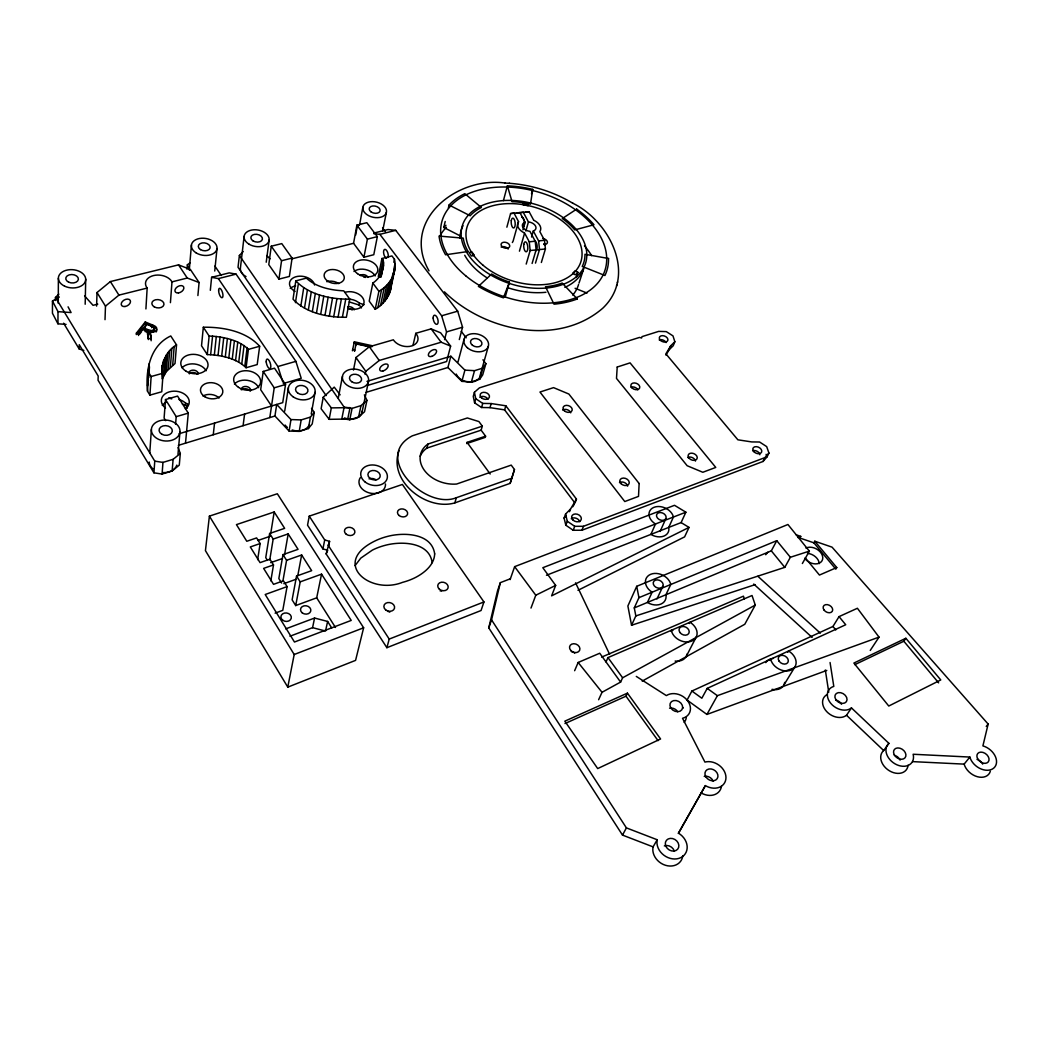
<?xml version="1.0" encoding="UTF-8"?>
<svg xmlns="http://www.w3.org/2000/svg" width="1049" height="1049" viewBox="0 0 1049 1049"><rect width="100%" height="100%" fill="white"/><g stroke="black" fill="none" stroke-linecap="round" stroke-linejoin="round"><path stroke-width="1.5" d="M59.295 296.998L52.463 301.037L52.45 313.245L57.944 323.813L66.074 324.377M55.466 300.486L55.466 297.431L58.823 294.153M57.944 323.813L57.997 311.645L52.463 301.037M58.272 303.384L58.377 278.26M163.605 360.279L161.887 368.304L161.887 371.241L163.12 373.182L161.756 391.762L149.915 395.132L147.516 391.251C145.405 370.52 149.941 345.659 170.764 335.955L176.534 344.911L175.026 363.518L166.371 371.543L162.241 378.899C160.602 365.708 164.575 351.769 176.534 344.911M147.516 391.251L148.748 367.281M83.815 350.418L79.186 348.976L79.252 344.701L98.186 376.014L98.055 380.262L153.928 472.824L162.071 474.056L172.141 470.975L179.274 465.127L180.31 453.483L178.068 447.451M85.179 304.236L85.716 279.244M96.613 306.098L97.006 292.54L110.368 281.578L178.514 264.873L190.354 269.449L199.087 282.522L197.894 295.543M105.018 319.67L105.477 306.151L97.006 292.54M145.26 321.964L136.396 333.136L136.318 334.565L145.168 323.394L145.26 321.964L152.669 325.059A13.48 9.323 5.7 0 1 155.619 326.554L155.711 326.672A4.93 3.396 5.9 0 1 153.442 331.943M138.547 335.496L138.625 334.054L142.572 329.084L145.352 330.238A7.513 5.206 5.6 0 1 146.349 330.71L146.257 332.153M142.48 330.514L142.572 329.084M154.111 327.97C155.895 334.447 145.759 331.563 143.49 329.229L146.493 324.115L151.79 326.318A5.048 3.488 5.9 0 1 154.229 327.917M145.916 308.944L147.162 288.069A13.742 9.257 6.6 0 1 153.469 275.585A13.742 9.257 6.6 0 1 171.984 281.866L187.26 278.037L199.087 282.522M145.064 331.576L145.142 330.16M146.493 324.115L146.231 325.767M148.211 338.499L147.778 333.228M148.263 331.222L148.355 329.792L143.582 327.799M148.342 339.588L148.04 334.88M150.977 339.325L150.715 335.037A13.322 9.218 5.4 0 0 150.046 332.769M147.555 385.927L149.128 363.885M151.699 327.747L151.79 326.318M148.774 377.614L149.469 366.73M151.148 340.755L150.715 335.037M156.091 331.982A4.917 3.396 5.9 0 0 155.632 328.101L155.488 327.996A13.467 9.323 5.7 0 0 152.551 326.514L152.669 325.059M149.915 395.132L151.135 376.525L148.709 372.631M149.745 453.352L151.371 429.566M153.928 472.824L154.767 461.14L55.466 297.431M161.73 371.779L162.175 365.59M162.071 372.198L162.752 362.902M163.356 376.342L164.732 357.735M164.732 373.903L166.122 355.283M170.423 302.663L171.984 281.866M166.371 371.543L167.788 352.923M185.503 443.176L188.282 413.122L177.556 396.089L165.519 399.551L164.103 418.04L165.729 420.662M168.246 369.3L169.676 350.681M162.071 474.056L162.975 462.399L173.124 459.318L180.31 453.483M170.371 367.176L171.826 348.556M172.692 365.196L174.173 346.59M187.01 269.226L187.378 264.741L189.921 262.932M175.563 424.334L176.206 416.663L165.519 399.551M172.141 470.975L173.124 459.318M189.305 269.855L191.416 245.046M177.989 454.204L179.943 432.122A14.345 10.464 5.2 0 0 159.723 420.741A14.345 10.464 5.2 0 0 157.376 438.718A14.345 10.464 5.2 0 0 179.943 432.122M187.417 407.668A13.912 10.057 5.7 0 0 185.45 405.084L185.621 403.209A13.939 10.057 5.8 0 0 178.907 399.485M187.181 407.969L187.561 403.813L185.621 403.209M381.941 258.513L383.213 260.204C384.983 269.095 380.21 278.182 372.841 283.073L369.222 301.129L375.214 309.298L378.899 291.268C390.123 285.197 397.571 272.045 394.45 259.26L391.933 255.93L381.941 258.513L378.296 276.569L381.115 275.821M203.322 327.236L201.526 345.79L207.256 354.588C220.854 355.047 236.156 358.037 246.082 367.74L257.202 364.567L259.667 346.249C245.938 331.209 223.149 326.908 203.322 327.236L209.144 336.073L207.256 354.588M210.325 290.324L211.61 277.316L229.207 272.884L236.077 274.13L295.897 361.354L301.22 378.283L283.282 383.541M214.743 271.035L217.012 248.561M210.652 354.667L212.567 336.165C225.168 337.293 239.277 340.282 248.416 349.383L246.082 367.74M214.35 354.955L216.304 336.467M218.048 355.441L220.054 336.965M221.68 356.109L223.739 337.647M213.249 434.758L214.547 423.101M225.286 356.975L227.384 338.525M209.394 516.121L205.434 550.646L287.78 687.134L355.585 660.372L363.636 627.787L277.329 493.764L209.394 516.121L294.192 654.51L287.78 687.134M243.198 251.563L239.382 255.458L238.031 267.285L326.121 395.591M228.8 358.024L230.924 339.574M244.102 236.431L240.378 268.4A12.418 8.313 9.3 0 0 246.017 276.569M232.235 359.243L234.412 340.82M235.54 360.633L237.756 342.223M238.726 362.193L240.982 343.797M241.768 363.898L244.063 345.514M244.837 365.865L247.158 347.507M243.08 425.697L244.601 414.093M266.223 262.211L269.16 239.946M271.258 246.2L268.793 264.65L278.942 279.126L289.38 276.438L292.094 258.08L281.775 243.617L271.258 246.2L281.552 260.729L278.942 279.126M179.13 433.722L282.719 402.646L285.538 384.498L274.51 368.186L263.22 371.438L260.677 389.69L271.521 406.015M269.816 417.581L274.222 387.828L263.22 371.438M314.267 412.401L312.235 423.875L308.393 428.556L299.227 431.388L289.091 431.06L274.943 416.02L276.7 404.455L290.966 419.561L301.181 419.915L310.399 417.096L314.267 412.401L311.501 408.336M295.805 280.87L293.025 299.201C306.203 313.192 327.576 317.506 346.38 317.27L349.763 299.149L343.744 290.835C330.645 290.219 316.155 287.19 306.387 278.129L295.805 280.87C309.206 294.953 330.763 299.319 349.763 299.149M295.451 302.663L298.27 284.358M257.648 559.628L260.139 543.552L256.612 537.914L246.79 541.271L236.445 524.618L274.195 511.978L284.646 528.342L269.632 533.469L265.751 557.622L267.495 560.389M532.761 189.384L530.453 204.201A62.534 40.426 16.7 0 0 512.056 201.67L507.375 185.843A87.041 56.279 16.7 0 1 532.761 189.384L531.502 193.803M300.84 306.059L303.712 287.78M284.725 411.051L288.409 387.645M304.498 308.091L307.423 289.826M270.799 533.01L274.195 511.978M308.354 309.953L311.33 291.701M289.091 431.06L290.966 419.561M269.75 559.956L273.173 539.068L269.632 533.469M312.34 311.619L315.356 293.379M270.826 580.858L273.501 564.913L269.908 559.183L260.047 562.631L250.305 546.935L260.139 543.552M316.47 313.087L319.539 294.861M299.227 431.388L301.181 419.915M320.679 314.346L323.787 296.146M273.173 539.068L288.187 533.902L298.047 549.335L282.981 554.606L278.837 578.563L281.656 583.074M324.98 315.395L328.14 297.208M284.554 554.764L288.187 533.902M308.393 428.556L310.399 417.096M311.251 414.027L315.08 392.3M329.32 316.221L332.533 298.047M282.915 581.015L286.574 560.297L282.981 554.606M333.7 316.824L336.952 298.677M273.501 564.913L263.627 568.388L273.54 584.345L283.427 580.792L287.072 586.614L282.784 610.334L275.113 613.154M323.21 397.256L321.125 408.73L329.163 419.325L347.717 419.049L350.025 407.641L331.327 407.891L323.21 397.256L334.225 387.133L340.138 394.83M338.053 317.204L341.358 299.057M353.565 243.302L356.896 225.142L366.822 222.703L377.352 236.628L373.785 254.71L363.924 257.254L353.565 243.302L291.412 258.959M355.65 235.094L357.25 226.4L360.541 223.896M342.38 317.349L345.737 299.214M359.637 224.538L362.823 207.335M444.422 291.845C484.402 331.078 557.662 347.245 602.86 308.131C637.412 275.087 609.39 220.906 572.597 203.126M286.574 560.297L301.653 554.987L311.658 570.669L296.552 576.085L292.12 599.844L295.7 605.575L316.693 597.825L321.558 574.157L300.198 581.867L295.7 605.575M297.772 575.691L301.653 554.987M309.245 516.147L307.541 525.182L322.908 548.915L327.734 550.292L326.16 553.924L386.884 647.692L481.058 610.518L483.943 601.942L402.383 484.454L309.245 516.147L324.718 539.947L329.57 541.336L328.652 545.808M329.163 419.325L331.327 407.891M363.924 257.254L367.399 239.133L356.896 225.142M338.289 398.03L342.459 376.355M361.407 307.934A12.588 8.615 12 0 0 359.099 305.036L359.453 303.2A12.601 8.615 12 0 0 348.57 299.135M352.398 350.786L354.378 341.804L371.975 345.672L371.713 346.944M354.378 341.804L354.129 343.089L370.113 346.59M355.847 345.16L356.096 343.888L370.074 346.957M239.382 255.458L344.138 407.143L341.882 418.551L349.763 419.784L358.614 417.004L364.528 411.759L366.94 400.377L364.37 394.83M353.474 370.074L355.965 357.525L369.34 346.747L393.336 339.81A13.204 9.153 13.7 0 0 411.523 346A13.204 9.153 13.7 0 0 415.81 333.307L431.139 328.875L440.646 332.835L450.624 346.091L446.638 361.525L367.202 385.534M382.636 231.121L386.373 212.449A12.05 7.763 12.8 0 0 370.428 201.749A12.05 7.763 12.8 0 0 367.137 214.783A12.05 7.763 12.8 0 0 386.373 212.449M322.908 548.915L324.718 539.947M349.763 419.784L352.071 408.389L360.987 405.622L366.94 400.377M379.843 276.739L383.213 260.204M380.499 276.962L381.102 273.959M380.748 276.241L383.501 262.709M381.469 274.825L382.085 271.822M381.075 277.067L383.528 265.043M326.16 553.924L329.57 541.336M375.214 309.298C384.839 303.79 392.182 293.235 391.211 281.814M377.902 307.541L381.613 289.524M289.944 636.232L312.576 627.669L314.569 618.045L327.616 621.441L331.707 627.918M365.118 374.441L365.773 371.307L379.227 360.476L441.144 342.223L450.624 346.091M380.538 305.495L384.275 287.492M358.614 417.004L360.987 405.622M382.898 303.305L386.661 285.289M384.996 300.945L388.773 282.955M361.984 412.441L368.461 381.652A13.27 9.441 12.1 0 0 350.93 369.287A13.27 9.441 12.1 0 0 347.14 385.206A13.27 9.441 12.1 0 0 368.461 381.652M393.821 262.263L394.45 259.26M386.793 298.48L390.582 280.489M388.314 295.897L393.113 272.806M393.742 269.816L395.014 263.81M389.507 293.209L395.067 266.721M390.412 290.442L394.804 269.619M327.616 621.441L325.518 631.039L312.576 627.669M147.935 382.531L148.434 380.289M356.096 343.888L354.496 351.231L354.746 349.96L352.648 349.501M412.965 345.475L415.81 333.307M460.406 235.986L443.779 227.476L445.196 221.483M448.369 208.004L449.077 205.014A87.041 56.279 16.7 0 1 464.825 193.672L481.373 207.479A62.534 40.426 16.7 0 0 470.149 215.753L449.077 205.014M682.768 855.918A15.853 13.204 35.2 0 1 665.538 865.307A15.853 13.204 35.2 0 1 653.081 846.884L622.503 835.096L488.768 627.879L497.567 590.744L500.347 582.654L510.404 578.76M488.768 627.879L491.548 619.867L500.347 582.654M814.798 541.218L836.761 567.548L835.804 569.148L813.88 542.831L814.798 541.218L832.041 547.145L988.145 724.059L982.9 745.891A15.014 10.739 37.6 0 1 996.498 760.617A15.014 10.739 37.6 0 1 985.352 770.15A15.014 10.739 37.6 0 1 969.853 757.063L913.128 754.257A15.04 11.119 36.3 0 1 896.777 764.747A15.04 11.119 36.3 0 1 888.923 743.361L851.473 707.918A14.62 10.857 33.3 0 1 830.729 703.302A14.62 10.857 33.3 0 1 833.798 686.4L830.061 662.496M444.579 339.64L446.546 331.89L441.642 315.775L379.882 234.347L373.732 233.652M420.19 456.302A29.346 21.727 15.6 0 1 426.943 448.067L428.005 444.029L482.317 426.156L478.921 421.567L467.356 417.974L412.323 435.833C371.818 456.8 425.147 510.325 456.341 497.724L511.82 478.226L514.469 469.519L511.217 465.113L456.617 484.035A29.438 21.741 15.6 0 1 424.216 470.109A29.438 21.741 15.6 0 1 428.005 444.029M366.167 392.339L447.923 367.491L450.86 356.227L464.917 370.14L474.541 370.664L482.868 368.081L485.884 363.675L482.933 359.794M459.305 339.574L462.557 327.222L457.692 311.186L395.735 230.347L387.986 229.534L373.785 233.088M457.98 362.023L464.051 339.207M503.415 200.634L507.375 185.843M616.537 285.918L616.799 284.935M617.35 282.824L617.612 281.827M386.884 647.692L389.218 639.077L327.996 544.982M485.884 363.675L482.71 374.86L479.695 379.266L471.421 381.862L461.862 381.377L464.917 370.14M506.864 227.187L510.588 213.576L513.984 213.065L518.547 221.654A11.919 7.618 16.8 0 0 524.238 232.878M471.421 381.862L474.541 370.664M518.547 221.654L513.053 241.309A11.775 7.618 16.7 0 0 512.371 242.529M474.41 392.287L473.256 396.391L474.607 402.829L481.557 407.51L490.001 407.641L504.595 409.871L574.983 503.074L576.465 499.114L505.841 405.793L491.207 403.563L482.75 403.406L475.774 398.725L474.41 392.287L479.419 387.868L639.51 337.424L641.568 338.001L642.001 336.637L658.68 331.379L666.299 331.615L672.986 335.89L674.848 341.738L673.248 345.711L669.17 349.71L665.931 355.113M479.826 376.447L488.375 346.183M479.695 379.266L482.868 368.081M522.927 229.797L525.064 222.257L519.871 212.527L516.449 213.039M474.607 402.829L475.774 398.725M505.251 296.88L509.447 282.115A62.534 40.426 16.7 0 1 491.64 273.999L478.383 286.403A87.041 56.279 16.7 0 0 503.402 297.824L509.447 282.115M519.439 251.17L524.605 233.048L529.26 241.808L530.151 250.514L526.205 264.073M525.864 230.99L528.447 221.929L523.241 212.226L519.806 212.737M485.595 436.187L467.054 442.363L466.713 443.557L485.241 437.381L485.595 436.187L481.137 430.169L482.317 426.156M481.557 407.51L482.75 403.406M531.555 237.022L533.298 230.99A7.002 4.471 16.8 0 0 535.514 226.02A7.002 4.471 16.8 0 0 528.447 221.929M399.066 450.664C387.737 480.809 426.458 511.23 454.833 502.891L456.341 497.724M532.105 263.456L536.105 249.911L535.213 241.218L529.915 231.318A7.002 4.471 16.8 0 1 522.822 227.227A7.002 4.471 16.8 0 1 525.064 222.257M490.001 407.641L491.207 403.563M535.475 263.102L539.501 249.57L538.609 240.877L533.298 230.99M541.35 262.486L545.414 248.98L544.523 240.3L539.829 231.58A11.919 7.618 16.8 0 0 534.072 220.408M454.833 502.891L510.142 483.366L514.469 469.519M504.595 409.871L505.841 405.793M576.399 276.962L577.907 272.32L575.193 270.747L572.688 273.278L575.403 274.864L577.907 272.32M510.142 483.366L511.82 478.226M579.022 283.073L583.795 268.518M510.102 579.625L514.639 566.644L674.507 505.303L685.876 512.2L681.103 522.586L546.477 575.258M674.848 341.738L670.757 345.737L665.892 353.841L737.88 439.806L751.753 441.931L759.594 442.009L766.688 446.612L768.93 453.063L767.003 456.918L763.043 461.455L581.933 530.23L573.213 530.269L565.817 525.208L564.087 518.049L565.568 514.089L570.499 509.053L576.465 499.114M530.991 608.066L535.79 595.229L555.655 585.408L542.818 567.706L685.876 512.2M569.515 511.689L570.499 509.053M565.817 525.208L567.299 521.261L565.568 514.089M573.213 530.269L574.721 526.323L583.467 526.296L764.957 457.6L768.93 453.063M555.655 585.408L551.617 595.845L689.023 527.411L681.103 522.586M581.933 530.23L583.467 526.296M669.17 349.71L670.757 345.737M574.629 670.704L578.156 662.47L599.726 653.239L620.602 682.086L602.034 692.288L598.612 699.722M660.109 531.463L665.853 518.626A5.022 3.671 23.7 0 0 660.542 512.541A5.022 3.671 23.7 0 0 657.579 518.18A5.022 3.671 23.7 0 0 665.84 518.652M802.367 563.523L809.369 551.131L787.93 524.5L636.704 586.312L627.879 605.994L631.55 625.256L755.188 584.621M606.02 661.932L607.974 657.592L752.028 595.504L755.28 605.076L744.777 624.273L642.211 681.103M631.55 625.256L635.838 615.92L634.278 607.909L638.946 597.655L636.704 586.312M689.023 527.411L684.604 536.878L577.986 590.312M656.976 598.94L662.902 586.312A5.219 3.934 25 0 0 657.408 579.861A5.219 3.934 25 0 0 654.327 585.932A5.219 3.934 25 0 0 662.889 586.339M620.602 682.086L622.621 677.785L755.28 605.076M564.978 723.548L625.991 696.195L627.446 693.14L660.582 738.981L597.694 768.576L564.821 721.174L627.446 693.14M670.993 630.934L671.308 630.292A13.585 10.372 27.1 0 0 691.816 641.044A13.585 10.372 27.1 0 0 689.954 622.254L689.311 623.526M763.043 461.455L764.957 457.6M686.19 656.53L696.313 636.861M870.25 650.419L879.023 637.123L857.4 608.263L839.043 616.615L832.958 626.463L691.894 691.042L687.069 700.076L706.934 714.435L826.782 670.416M634.278 607.909L771.317 550.843L776.771 540.681L790.369 557.268L784.783 567.352L635.838 615.92M622.503 835.096L626.397 827.884L491.548 619.867M839.043 616.615L845.717 624.745L707.223 688.38L701.847 698.228L691.894 691.042M796.152 534.806L800.741 536.393L799.849 538.019L813.88 542.831M706.934 714.435L717.385 695.684L879.023 637.123M678.257 833.378L705.374 785.609A15.355 12.286 33 0 0 725.96 777.348A15.355 12.286 33 0 0 704.928 762.085L682.532 718.29A14.856 11.736 29.2 0 0 687.856 701.086A14.856 11.736 29.2 0 0 666.377 695.605L636.297 676.408M705.374 785.609L678.546 833.221A15.971 13.244 35 0 1 686.23 852.011A15.971 13.244 35 0 1 667.964 857.584A15.971 13.244 35 0 1 657.198 839.751L626.397 827.884M653.081 846.884L657.198 839.751M769.966 660.45L770.687 659.218A13.663 10.228 30.8 0 0 791.313 669.996A13.663 10.228 30.8 0 0 788.573 650.996L787.838 652.242M355.06 565.608L360.79 558.12L372.382 550.096A66.244 52.66 14.9 0 1 385.809 545.165C401.701 541.022 429.408 542.005 432.175 562.67M572.741 506.798L574.236 504.32M783.695 685.377L795.063 666.666M827.255 694.49A14.529 10.844 33.5 0 0 826.625 711.51A14.529 10.844 33.5 0 0 846.517 715.248L851.473 707.918M854.83 664.646L903.832 641.241L905.851 638.277L940.769 679.949L888.765 706.029L853.873 663.06L905.851 638.277M908.067 765.219A14.935 11.093 36.5 0 1 889.395 770.792A14.935 11.093 36.5 0 1 883.678 750.546L888.923 743.361M154.072 329.504L151.751 330.619L148.355 329.792M139.53 334.251L141.497 331.759M143.49 329.229L144.408 328.075M144.592 327.839L145.313 326.921M986.244 726.433L988.145 724.059M912.564 761.626L964.136 764.118L969.853 757.063M765.704 554.737L767.829 552.259M564.087 518.049L566.054 516.029M105.477 306.151L118.917 295.123L147.162 288.069M836.761 567.548L819.453 575.062L805.186 557.766M601.641 657.107L743.426 596.173L744.331 598.861M797.935 537.56L800.741 536.393M638.946 597.655L776.771 540.681M389.218 639.077L483.943 601.942M294.192 654.51L363.636 627.787M285.695 628.875L314.569 618.045M287.072 586.614L265.213 594.508L294.467 642.027L351.218 620.418L321.558 574.157M283.833 583.677L295.687 579.402M270.694 562.644L282.509 558.501M257.897 540.484L270.275 536.236M426.943 448.067L481.137 430.169M790.369 557.268L809.369 551.131M178.33 445.353L274.943 416.02M367.006 381.39L450.86 356.227M176.206 416.663L188.282 413.122M274.222 387.828L285.538 384.498M446.546 331.89L462.557 327.222M211.61 277.316L218.376 278.601L277.906 366.521L295.897 361.354M441.642 315.775L457.692 311.186M151.135 376.525L163.12 373.182M248.416 349.383L259.667 346.249M97.767 304.144L93.046 305.325L84.602 295.949M379.882 234.347L395.735 230.347M281.552 260.729L292.094 258.08M367.399 239.133L377.352 236.628M218.376 278.601L236.077 274.13M525.641 212.2L529.102 211.688L533.705 220.238M530.151 250.514L545.414 248.98M529.26 241.808L535.213 241.218M538.609 240.877L544.523 240.3M510.588 213.576L529.102 211.688M505.251 183.077C457.259 175.865 400.154 220.552 429.015 270.839M209.144 336.073L212.567 336.165M509.211 183.287C531.633 184.86 553.688 191.783 572.977 203.349M504.818 183.05L509.591 183.313M57.997 311.645L71.096 312.563L68.067 306.832M154.767 461.14L162.975 462.399M344.138 407.143L352.071 408.389M168.601 397.912L171.734 398.895M182.369 404.127L185.45 405.084M359.453 303.2L364.095 304.656M349.225 301.928L359.099 305.036M575.088 288.291L587.034 293.064M145.168 323.394L152.577 326.488M136.396 333.136L138.625 334.054M148.434 338.158L151.24 339.325M567.299 521.261L574.721 526.323M707.223 688.38L717.385 695.684M757.889 576.294L820.318 633.137M753.733 584.044L812.123 637.425M846.517 715.248L883.678 750.546M447.923 367.491L461.862 381.377M266.787 255.536L270.052 258.828M903.832 641.241L938.632 682.86M771.317 550.843L784.783 567.352M832.958 626.463L835.791 629.938M578.156 662.47L602.034 692.288M382.544 227.974L385.494 231.842M461.285 331.366L466.202 337.83M431.139 328.875L441.144 342.223M514.639 566.644L535.79 595.229M372.841 283.073L378.899 291.268M467.054 442.363L490.198 474.017M607.974 657.592L622.621 677.785M625.991 696.195L658.064 740.646M369.34 346.747L379.227 360.476M355.965 357.525L365.773 371.307M214.888 266.079L221.326 275.559M178.514 264.873L187.26 278.037M316.693 597.825L335.483 627.486M296.552 576.085L300.198 581.867M110.368 281.578L118.917 295.123M63.622 323.197L79.186 348.976M575.573 582.838L609.6 654.274M187.378 264.741L189.659 270.301M766.111 454.335L767.003 456.918M277.906 366.521L282.797 381.993M147.699 334.657L147.961 336.309M825.327 669.97L828.749 692.209M578.55 284.528A63.556 41.672 16.7 0 1 572.767 295.084M440.2 235.409A83.972 55.072 16.7 0 1 446.402 227.253M584.463 245.886A83.972 55.072 16.7 0 1 591.649 255.641M443.779 227.476A85.861 56.318 16.7 0 1 445.943 225.273M534.479 240.929A5.009 2.046 84.5 0 1 537.101 245.61A5.009 2.046 84.5 0 1 535.501 250.881M521.864 217.261A4.957 1.993 84.8 0 1 524.382 221.759A4.957 1.993 84.8 0 1 522.966 227.108M308.996 425.317A13.257 9.664 9.9 0 1 292.199 429.985M287.413 427.415A13.257 9.664 9.9 0 1 285.105 425.042M176.822 465.127A14.03 10.411 4.7 0 1 162.818 472.575M152.984 468.916A14.03 10.411 4.7 0 1 149.207 462.032M242.188 389.612A4.694 3.37 8.3 0 1 249.846 390.897M189.305 373.824A4.734 3.357 6.7 0 1 197.146 374.06M162.293 405.399A13.912 10.057 5.7 0 1 166.135 402.331M165.493 407.982A14.004 10.07 5.9 0 1 165.322 393.716A14.004 10.07 5.9 0 1 185.057 394.529A14.004 10.07 5.9 0 1 185.319 408.808M234.425 384.078A13.493 9.677 8.4 0 1 247.38 380.328A13.493 9.677 8.4 0 1 258.657 387.684M241.296 389.822A4.707 3.37 8.4 0 1 246.266 386.491A4.707 3.37 8.4 0 1 250.527 390.91M182.015 367.793A13.585 9.638 6.8 0 1 194.747 364.003A13.585 9.638 6.8 0 1 206.129 370.769M188.872 372.788A4.734 3.357 6.8 0 1 193.934 370.192A4.734 3.357 6.8 0 1 198.261 373.903M202.982 396.05A11.133 8.025 7 0 1 219.11 397.991M146.598 330.619A6.832 4.721 5.6 0 1 147.66 333.215M147.385 333.543A6.832 4.721 5.5 0 1 147.581 334.644M150.597 336.467A13.309 9.218 5.4 0 0 149.968 334.198A6.792 4.694 5.6 0 0 149.024 333.097L149.128 331.654A7.055 4.865 6 0 0 153.547 332.205M150.584 333.451A7.055 4.865 5.9 0 1 149.089 333.018M149.115 331.668A6.792 4.694 5.6 0 1 150.059 332.769M153.731 328.953A5.035 3.488 5.9 0 1 154.137 329.347M479.039 378.151A12.404 8.72 15.8 0 1 467.185 381.849A12.404 8.72 15.8 0 1 456.223 374.06M362.167 411.116A13.008 9.415 11.9 0 1 344.413 417.908M386.557 258.356A4.642 2.085 74.9 0 1 383.567 252.14A4.642 2.085 74.9 0 1 386.452 250.278A4.642 2.085 74.9 0 1 387.999 257.425M363.688 276.962A4.301 2.885 12.4 0 1 365.354 277.487M349.737 309.009A4.38 3.003 12 0 1 352.162 309.966M353.998 271.507A12.326 8.274 12.5 0 1 365.393 269.514A12.326 8.274 12.5 0 1 375.149 275.939M360.292 275.559A4.301 2.885 12.5 0 1 364.58 274.812A4.301 2.885 12.5 0 1 367.95 277.421M290.245 288.462A12.654 8.602 10.6 0 1 295.661 285.879M295.11 291.452A12.732 8.602 10.7 0 1 295.438 276.897A12.732 8.602 10.7 0 1 314.608 285.053M347.73 306.872A4.393 3.003 12 0 1 354.129 309.861M344.806 292.396A12.667 8.615 12.1 0 1 363.937 300.63A12.667 8.615 12.1 0 1 348.071 308.485M326.803 281.696A10.149 6.858 11.5 0 1 338.761 283.623M571.259 518.757A5.009 3.737 20.9 0 1 576.15 518.272A5.009 3.737 20.9 0 1 579.73 521.746M752.631 450.768A4.707 3.239 25.1 0 1 757.168 451.332A4.707 3.239 25.1 0 1 759.856 454.755M479.839 397.335A4.786 3.409 16.4 0 1 484.218 396.574A4.786 3.409 16.4 0 1 487.969 399.276M659.205 339.942A4.471 2.99 21.1 0 1 666.089 342.603M562.684 410.107A4.734 3.344 19.2 0 1 567.286 409.726A4.734 3.344 19.2 0 1 570.695 412.834M630.947 387.225A4.629 3.186 20.9 0 1 637.884 389.782M687.711 457.534A4.76 3.357 23.5 0 1 692.392 457.639A4.76 3.357 23.5 0 1 695.461 461.088M619.474 482.658A4.878 3.54 22 0 1 624.404 482.527A4.878 3.54 22 0 1 627.617 486.159M385.481 483.969A13.414 10.097 12.7 0 1 369.589 493.004A13.414 10.097 12.7 0 1 360.318 477.636M369.064 478.895A6.202 4.668 12.7 0 1 376.04 479.865M440.108 590.862A5.284 4.183 16.3 0 1 441.629 591.138M387.592 611.318A5.389 4.34 13.8 0 1 389.795 612.144M784.704 682.375A13.467 10.188 31.1 0 1 771.998 689.337M765.783 662.627A13.558 10.202 31 0 1 773.27 658.418M990.322 771.303A14.922 10.713 37.8 0 1 977.366 776.719A14.922 10.713 37.8 0 1 964.136 764.118M976.999 759.397A6.7 4.812 37.8 0 1 982.703 764.131M835.673 700.037A6.517 4.865 33.5 0 1 841.482 704.246M894.443 755.332A6.7 4.983 36.5 0 1 900.094 760.119M807.507 553.347A10.582 7.54 28.7 0 1 819.256 563.628M805.947 548.076A10.634 7.553 28.6 0 1 820.252 551.971A10.634 7.553 28.6 0 1 819.256 563.182A10.634 7.553 28.6 0 1 804.989 558.75M686.334 717.201A14.765 11.709 29.3 0 1 684.158 722.381M682.86 707.406A14.765 11.709 29.3 0 1 683.332 707.996M721.476 786.081A15.263 12.26 33.1 0 1 701.073 792.874M704.246 776.404A6.845 5.507 33.1 0 1 713.176 781.164M669.564 708.206A6.622 5.258 29.3 0 1 677.693 711.694M664.345 845.927A7.12 5.927 35.2 0 1 674.389 851.329M571.338 651.613A5.324 4.235 23.5 0 1 574.734 653.107M687.082 654.025A13.375 10.333 27.3 0 1 675.136 661.067M671.452 630.829A13.48 10.359 27.2 0 1 672.907 630.318M583.31 269.816A64.251 41.645 16.7 0 1 564.86 287.4M545.939 292.278A64.251 41.645 16.7 0 1 507.637 287.649M487.247 277.985A64.251 41.645 16.7 0 1 464.733 255.261M460.013 238.162A64.251 41.645 16.7 0 1 463.015 225.692M542.792 238.556A4.406 2.832 17.2 0 1 547.408 241.913A4.406 2.832 17.2 0 1 543.815 244.509M543.867 243.643A4.393 2.832 17.2 0 1 545.428 244.876M501.134 247.04A4.445 2.898 16.2 0 1 508.149 249.059M528.145 203.703L528.08 205.722L523.202 204.817L523.281 202.785L528.145 203.703M639.129 483.51L638.513 496.387L624.771 501.54L539.96 392.038L553.557 387.632L568.86 394.031L639.129 483.51M617.218 367.032L616.497 378.414L687.161 465.73L702.817 472.273L715.759 467.421L630.069 362.875L617.218 367.032M434.679 553.898C434.247 564.69 424.911 572.439 416.086 577.173A65.51 50.562 13 0 1 402.501 582.365C369.694 595.334 330.999 562.802 374.506 541.205A66.69 52.778 15 0 1 388.012 536.288C404.009 532.171 431.847 533.154 434.679 553.898M655.494 523.989L650.891 534.4A12.719 9.336 23.8 0 0 663.86 536.105A12.719 9.336 23.8 0 0 668.724 527.424L673.432 517.026A12.824 9.349 23.7 0 0 654.065 507.283A12.824 9.349 23.7 0 0 655.494 523.989M652.15 592.2L647.417 602.441A13.191 10.005 25.1 0 0 660.857 604.106A13.191 10.005 25.1 0 0 665.905 594.744L670.77 584.503A13.296 10.018 25 0 0 650.695 574.301A13.296 10.018 25 0 0 652.15 592.2M576.688 209.118L562.303 218.533A62.534 40.426 16.7 0 1 574.76 229.901L593.983 224.761A87.041 56.279 16.7 0 0 576.688 209.118M474.292 255.418L471.434 255.995L469.073 252.547L471.932 251.97L474.292 255.418M468.09 251.511L445.563 254.776A87.041 56.279 16.7 0 1 439.033 236.077L463.265 238.149A62.534 40.426 16.7 0 0 468.09 251.511M608.512 258.5L584.988 254.264A62.534 40.426 16.7 0 1 582.234 266.446L604.932 275.507A87.041 56.279 16.7 0 0 608.512 258.5M577.317 298.939L562.185 283.06A62.534 40.426 16.7 0 1 545.506 286.718L554.029 304.184A87.041 56.279 16.7 0 0 577.317 298.939M479.695 267.22A64.422 41.645 16.7 0 0 584.726 265.502A64.422 41.645 16.7 0 0 507.454 200.411A64.422 41.645 16.7 0 0 479.695 267.22M483.051 265.253A59.505 38.459 16.7 0 0 580.11 263.81A59.505 38.459 16.7 0 0 508.883 203.611A59.505 38.459 16.7 0 0 483.051 265.253M465.651 275.73A85.113 55.046 16.7 0 0 604.119 272.622A85.113 55.046 16.7 0 0 501.173 187.024A85.113 55.046 16.7 0 0 465.651 275.73M523.792 244.404A5.022 2.019 84.4 0 0 526.205 251.826A5.022 2.019 84.4 0 0 527.293 244.247A5.022 2.019 84.4 0 0 523.792 244.404M511.283 220.618A4.97 1.98 84.7 0 0 513.604 228A4.97 1.98 84.7 0 0 514.705 220.526A4.97 1.98 84.7 0 0 511.283 220.618M266.21 361.879A5.009 1.901 73 0 0 269.96 368.605A5.009 1.901 73 0 0 269.357 360.961A5.009 1.901 73 0 0 266.21 361.879M218.625 290.848A4.904 1.77 73.9 0 0 222.047 297.759A4.904 1.77 73.9 0 0 221.719 290.494A4.904 1.77 73.9 0 0 218.625 290.848M64.553 286.128A13.689 9.126 4.3 0 0 85.69 279.886A13.689 9.126 4.3 0 0 65.903 270.367A13.689 9.126 4.3 0 0 64.553 286.128M68.591 282.142A6.333 4.222 4.3 0 0 78.387 279.283A6.333 4.222 4.3 0 0 69.247 274.864A6.333 4.222 4.3 0 0 68.591 282.142M196.176 252.901A12.916 8.536 8.2 0 0 216.894 249.164A12.916 8.536 8.2 0 0 199.546 238.477A12.916 8.536 8.2 0 0 196.176 252.901M200.503 249.61A5.979 3.947 8.2 0 0 210.088 247.892A5.979 3.947 8.2 0 0 202.09 242.948A5.979 3.947 8.2 0 0 200.503 249.61M292.973 396.692A13.532 9.703 10.3 0 0 314.936 392.982A13.532 9.703 10.3 0 0 297.3 380.407A13.532 9.703 10.3 0 0 292.973 396.692M297.693 393.06A6.255 4.484 10.3 0 0 307.855 391.369A6.255 4.484 10.3 0 0 299.726 385.534A6.255 4.484 10.3 0 0 297.693 393.06M161.848 434.273A6.635 4.839 5.2 0 0 172.298 431.231A6.635 4.839 5.2 0 0 162.962 425.946A6.635 4.839 5.2 0 0 161.848 434.273M238.49 387.343A13.571 9.69 8.5 0 0 260.454 383.134A13.571 9.69 8.5 0 0 242.516 371.018A13.571 9.69 8.5 0 0 238.49 387.343M186.224 371.307A13.676 9.651 6.9 0 0 207.938 366.035A13.676 9.651 6.9 0 0 189.069 354.824A13.676 9.651 6.9 0 0 186.224 371.307M204.988 396.824A11.224 8.038 7.2 0 0 222.755 392.352A11.224 8.038 7.2 0 0 207.217 383.069A11.224 8.038 7.2 0 0 204.988 396.824M154.269 306.872A6.097 4.157 6.4 0 0 163.946 304.616A6.097 4.157 6.4 0 0 155.527 299.778A6.097 4.157 6.4 0 0 154.269 306.872M125.001 306.518A4.996 3.265 -29 0 0 130.246 300.434A4.996 3.265 -29 0 0 122.34 301.522A4.996 3.265 -29 0 0 125.001 306.518M178.448 292.933A4.878 3.173 -31 0 0 183.667 286.941A4.878 3.173 -31 0 0 176.062 287.977A4.878 3.173 -31 0 0 178.448 292.933M371.176 211.99A5.573 3.593 12.8 0 0 380.079 210.928A5.573 3.593 12.8 0 0 372.723 205.971A5.573 3.593 12.8 0 0 371.176 211.99M248.954 244.142A12.654 8.326 9.6 0 0 269.068 240.523A12.654 8.326 9.6 0 0 251.852 230.006A12.654 8.326 9.6 0 0 248.954 244.142M253.084 240.916A5.848 3.855 9.6 0 0 262.394 239.264A5.848 3.855 9.6 0 0 254.448 234.386A5.848 3.855 9.6 0 0 253.084 240.916M467.408 347.757A12.654 8.733 15.9 0 0 488.178 346.773A12.654 8.733 15.9 0 0 473.007 333.674A12.654 8.733 15.9 0 0 467.408 347.757M472.443 345.265A5.848 4.039 15.9 0 0 481.845 344.308A5.848 4.039 15.9 0 0 474.358 338.539A5.848 4.039 15.9 0 0 472.443 345.265M351.651 381.679A6.137 4.366 12.1 0 0 361.512 380.053A6.137 4.366 12.1 0 0 353.434 374.323A6.137 4.366 12.1 0 0 351.651 381.679M433.145 318.044A4.747 2.216 73.8 0 0 436.974 324.338A4.747 2.216 73.8 0 0 436.843 316.982A4.747 2.216 73.8 0 0 433.145 318.044M357.499 273.645A12.404 8.274 12.5 0 0 377.601 271.455A12.404 8.274 12.5 0 0 361.721 259.916A12.404 8.274 12.5 0 0 357.499 273.645M327.957 281.302A10.228 6.871 11.6 0 0 344.203 278.628A10.228 6.871 11.6 0 0 330.448 269.672A10.228 6.871 11.6 0 0 327.957 281.302M383.003 370.966A4.878 2.714 -35.5 0 0 388.012 364.895A4.878 2.714 -35.5 0 0 380.8 366.77A4.878 2.714 -35.5 0 0 383.003 370.966M431.86 356.358A4.786 2.623 -36.7 0 0 436.332 350.261A4.786 2.623 -36.7 0 0 429.225 352.661A4.786 2.623 -36.7 0 0 431.86 356.358M632.127 388.025A4.629 3.186 20.9 0 0 639.641 388.012A4.629 3.186 20.9 0 0 634.199 382.924A4.629 3.186 20.9 0 0 632.127 388.025M689.167 458.308A4.773 3.357 23.5 0 0 696.982 458.833A4.773 3.357 23.5 0 0 691.881 453.155A4.773 3.357 23.5 0 0 689.167 458.308M564.336 410.762A4.747 3.357 19.2 0 0 572.072 410.513A4.747 3.357 19.2 0 0 566.447 405.347A4.747 3.357 19.2 0 0 564.336 410.762M621.021 483.641A4.891 3.54 21.9 0 0 629.033 483.746A4.891 3.54 21.9 0 0 623.552 478.056A4.891 3.54 21.9 0 0 621.021 483.641M572.924 519.963A5.022 3.75 20.9 0 0 581.159 519.74A5.022 3.75 20.9 0 0 575.377 513.958A5.022 3.75 20.9 0 0 572.924 519.963M753.929 451.699A4.721 3.239 25.1 0 0 761.548 452.224A4.721 3.239 25.1 0 0 756.395 446.651A4.721 3.239 25.1 0 0 753.929 451.699M481.583 397.925A4.799 3.409 16.5 0 0 489.358 397.269A4.799 3.409 16.5 0 0 483.419 392.326A4.799 3.409 16.5 0 0 481.583 397.925M660.555 340.453A4.484 2.99 21 0 0 667.793 340.505A4.484 2.99 21 0 0 662.483 335.654A4.484 2.99 21 0 0 660.555 340.453M364.921 481.819A13.493 10.11 12.8 0 0 387.055 478.842A13.493 10.11 12.8 0 0 370.205 465.1A13.493 10.11 12.8 0 0 364.921 481.819M369.838 478.239A6.242 4.668 12.8 0 0 380.079 476.889A6.242 4.668 12.8 0 0 372.316 470.516A6.242 4.668 12.8 0 0 369.838 478.239M302.269 612.891A5.193 4.183 9.5 0 0 310.753 611.029A5.193 4.183 9.5 0 0 304 605.863A5.193 4.183 9.5 0 0 302.269 612.891M282.666 620.182A5.232 4.222 8.4 0 0 291.242 618.294A5.232 4.222 8.4 0 0 284.476 613.075A5.232 4.222 8.4 0 0 282.666 620.182M439.321 589.132A5.311 4.196 16.4 0 0 448.041 588.017A5.311 4.196 16.4 0 0 441.511 582.208A5.311 4.196 16.4 0 0 439.321 589.132M385.626 609.849A5.429 4.34 13.9 0 0 394.49 608.289A5.429 4.34 13.9 0 0 387.619 602.585A5.429 4.34 13.9 0 0 385.626 609.849M399.131 515.531A5.179 3.947 14 0 0 407.55 514.246A5.179 3.947 14 0 0 400.98 508.949A5.179 3.947 14 0 0 399.131 515.531M346.275 534.282A5.284 4.078 11.8 0 0 354.824 532.59A5.284 4.078 11.8 0 0 347.914 527.411A5.284 4.078 11.8 0 0 346.275 534.282M779.079 661.132A5.363 4.012 30.8 0 0 787.799 662.588A5.363 4.012 30.8 0 0 782.974 655.376A5.363 4.012 30.8 0 0 779.079 661.132M977.694 758.86A6.74 4.812 37.6 0 0 988.25 761.928A6.74 4.812 37.6 0 0 982.979 752.408A6.74 4.812 37.6 0 0 977.694 758.86M835.791 699.539A6.556 4.878 33.3 0 0 846.346 701.715A6.556 4.878 33.3 0 0 840.721 692.694A6.556 4.878 33.3 0 0 835.791 699.539M894.273 754.756A6.753 4.983 36.3 0 0 904.985 757.85A6.753 4.983 36.3 0 0 899.963 748.225A6.753 4.983 36.3 0 0 894.273 754.756M823.976 609.967A5.114 3.685 30.4 0 0 832.237 611.397A5.114 3.685 30.4 0 0 827.543 604.657A5.114 3.685 30.4 0 0 823.976 609.967M679.962 632.521A5.324 4.065 27.1 0 0 688.747 633.478A5.324 4.065 27.1 0 0 683.66 626.502A5.324 4.065 27.1 0 0 679.962 632.521M705.925 776.929A6.897 5.52 32.9 0 0 717.214 778.633A6.897 5.52 32.9 0 0 711.209 768.969A6.897 5.52 32.9 0 0 705.925 776.929M670.849 708.009A6.674 5.271 29.2 0 0 681.876 709.727A6.674 5.271 29.2 0 0 676.146 700.548A6.674 5.271 29.2 0 0 670.849 708.009M665.945 846.412A7.173 5.953 35 0 0 677.667 849.205A7.173 5.953 35 0 0 672.619 838.557A7.173 5.953 35 0 0 665.945 846.412M570.787 650.459A5.363 4.248 23.5 0 0 579.638 650.314A5.363 4.248 23.5 0 0 573.751 643.719A5.363 4.248 23.5 0 0 570.787 650.459M502.471 246.961A4.458 2.898 16.3 0 0 509.657 246.581A4.458 2.898 16.3 0 0 504.084 242.214A4.458 2.898 16.3 0 0 502.471 246.961"/></g></svg>
